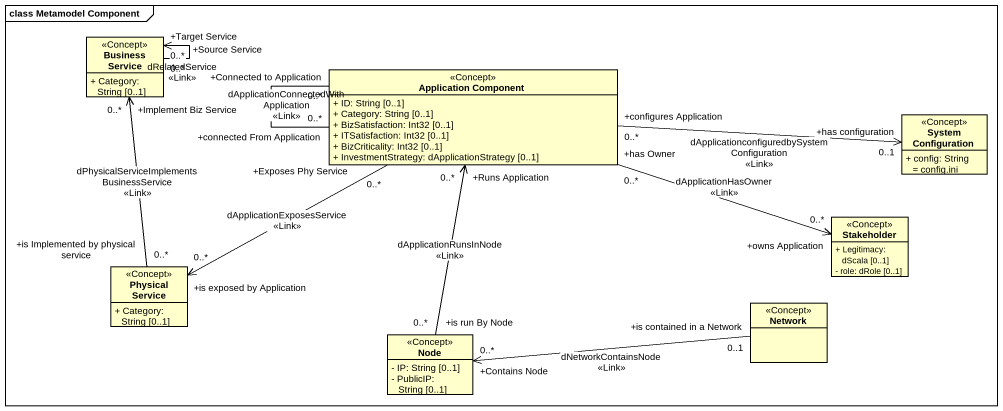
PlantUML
@startuml
mainframe class Metamodel Component
hide circle
hide empty members
skinparam classAttributeIconSize 0
class "Business Service" as Business_Service <<Concept>> {
  + Category: String [0..1]
}
class "Application Component" as Application_Component <<Concept>> {
  + ID: String [0..1]
  + Category: String [0..1]
  + BizSatisfaction: Int32 [0..1]
  + ITSatisfaction: Int32 [0..1]
  + BizCriticality: Int32 [0..1]
  + InvestmentStrategy: dApplicationStrategy [0..1]
}
class "System Configuration" as System_Configuration <<Concept>> {
  + config: String = config.ini
}
class Stakeholder <<Concept>> {
  + Legitimacy: dScala [0..1]
  - role: dRole [0..1]
}
class "Physical Service" as Physical_Service <<Concept>> {
  + Category: String [0..1]
}
class "Network" as Network_ <<Concept>>
class "Node" as Node_ <<Concept>> {
  - IP: String [0..1]
  - PublicIP: String [0..1]
}
Business_Service "+Source Service\n0..*" --> "+Target Service\n0..*" Business_Service : dRelatedService\n<<Link>>
Application_Component "+Connected to Application\n0..*" -- "+connected From Application\n0..*" Application_Component : dApplicationConnectedWithApplication\n<<Link>>
Application_Component "+configures Application\n0..*" -right-> "+has configuration\n0..1" System_Configuration : dApplicationconfiguredbySystemConfiguration\n<<Link>>
Application_Component "+has Owner\n0..*" -right-> "+owns Application\n0..*" Stakeholder : dApplicationHasOwner\n<<Link>>
Application_Component "+Exposes Phy Service\n0..*" -left-> "+is exposed by Application\n0..*" Physical_Service : dApplicationExposesService\n<<Link>>
Physical_Service "+is Implemented by physical service\n0..*" -up-> "+Implement Biz Service\n0..*" Business_Service : dPhysicalServiceImplementsBusinessService\n<<Link>>
Network_ "+is contained in a Network\n0..1" -left-> "+Contains Node\n0..*" Node_ : dNetworkContainsNode\n<<Link>>
Node_ "+is run By Node\n0..*" -up-> "+Runs Application\n0..*" Application_Component : dApplicationRunsInNode\n<<Link>>
@enduml
